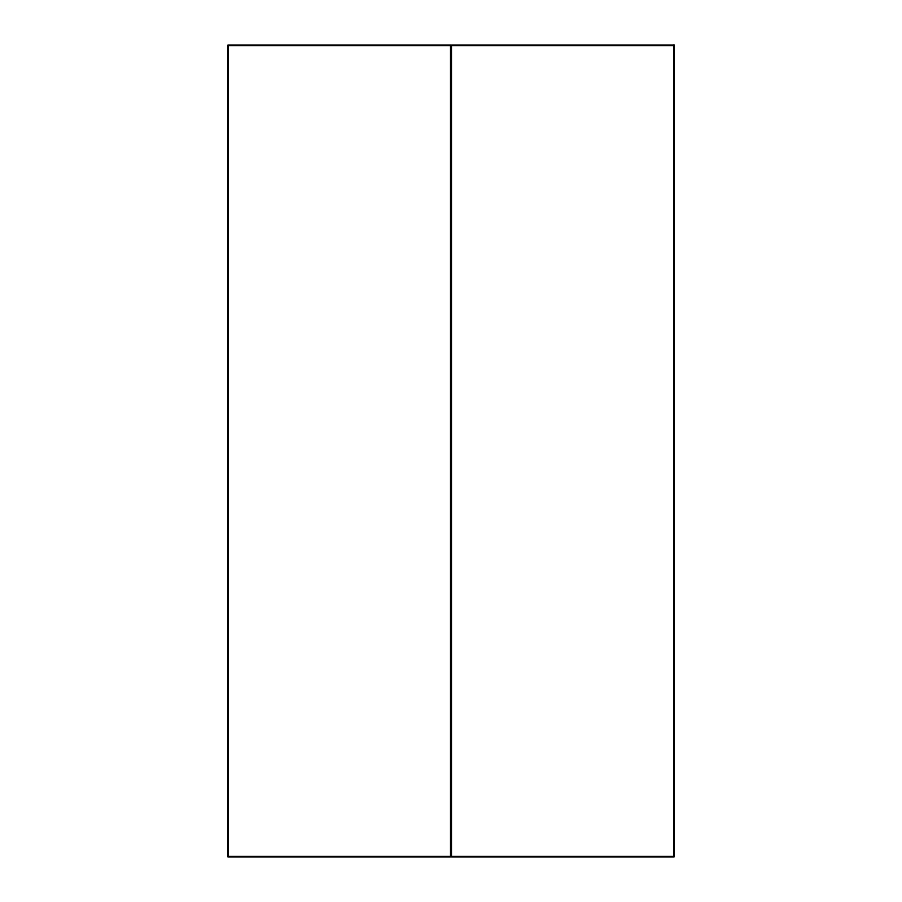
<?xml version="1.0" encoding="UTF-8"?>
<svg xmlns="http://www.w3.org/2000/svg" width="902" height="902" viewBox="0 0 902 902"><rect width="100%" height="100%" fill="white"/><g stroke="black" fill="none" stroke-linecap="round" stroke-linejoin="round"><path stroke-width="1.35" d="M674.245 45.1L227.755 45.1L227.755 856.9L674.245 856.9L674.245 45.1M450.594 45.506L228.161 45.506L228.161 856.494L450.594 856.494L450.594 45.506M673.839 45.506L451.406 45.506L451.406 856.494L673.839 856.494L673.839 45.506"/></g></svg>
